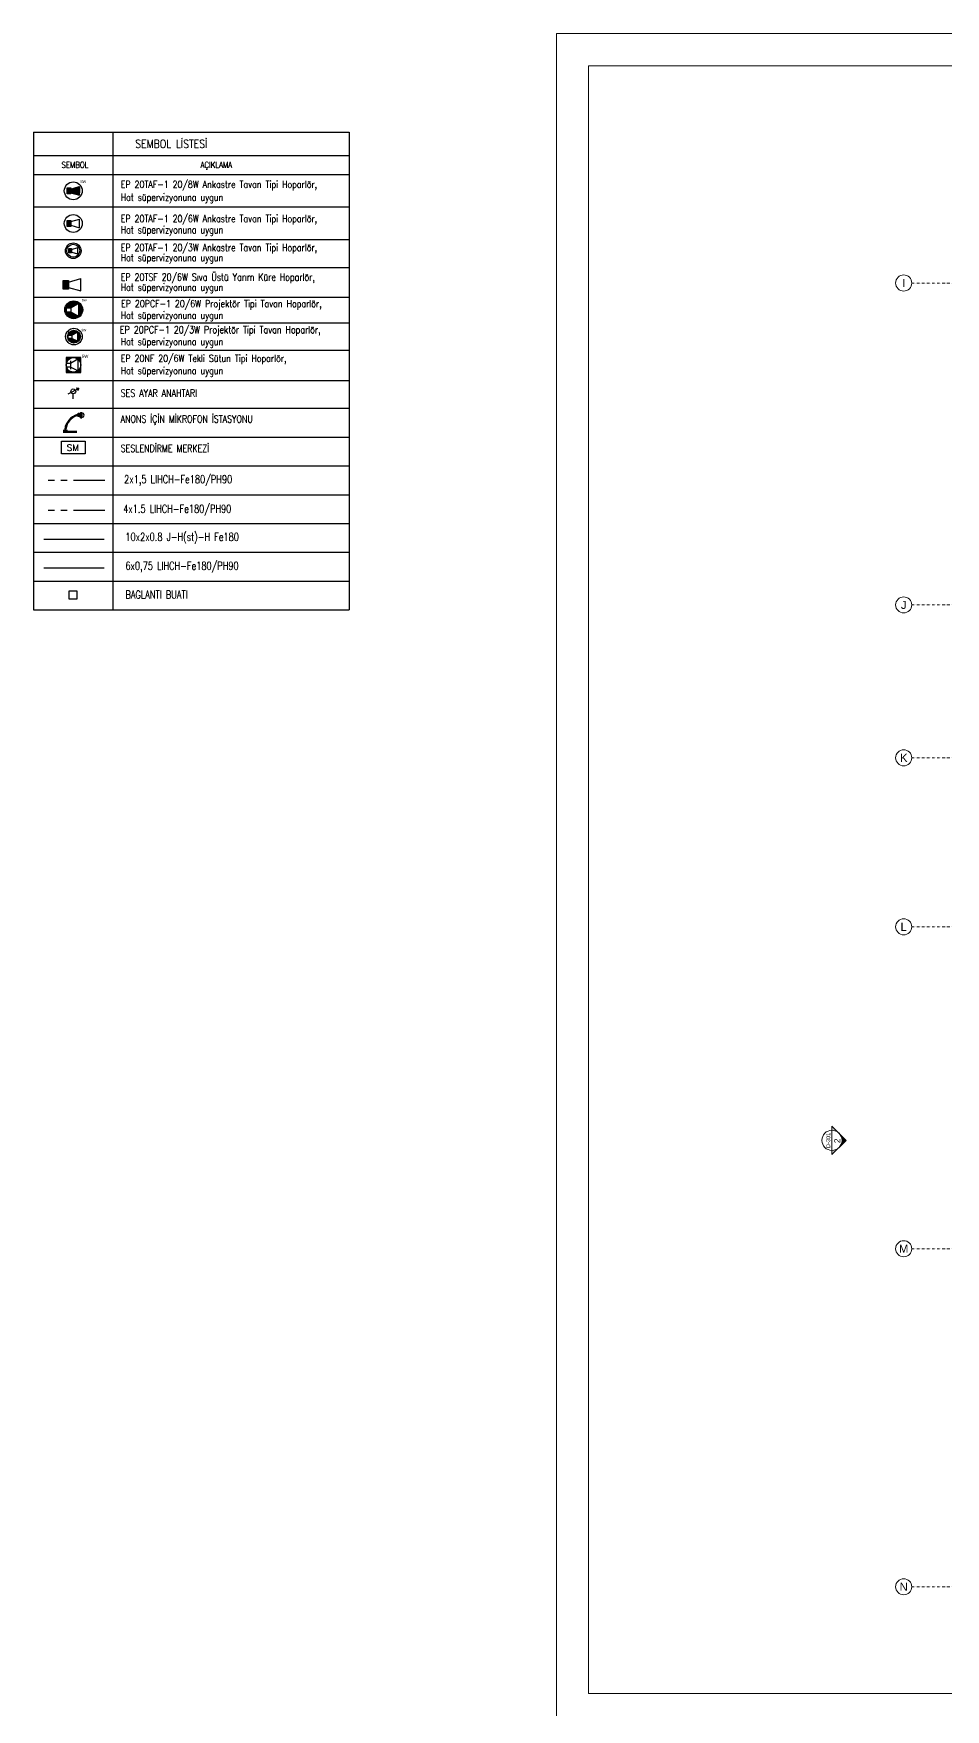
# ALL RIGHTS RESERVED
# Model space of a CAD drawing. Extents: x -1299 to 23780, y -3010 to 8106.
# Drawn here: x -1299 to 966, y 40 to 4205 of the extents above; entities that cross this region are included whole.
import ezdxf
from ezdxf.enums import TextEntityAlignment as Align

# ---------------------------------------------------------------- set-up
doc = ezdxf.new("R2010")
doc.units = 0
doc.header["$LTSCALE"] = 25
doc.header["$MEASUREMENT"] = 0
doc.linetypes.add('DASHDOT2', pattern=[0.5, 0.25, -0.125, 0, -0.125])
doc.linetypes.add('PHANTOM2', pattern=[1.25, 0.625, -0.125, 0.125, -0.125, 0.125, -0.125])
doc.layers.get('0').update_dxf_attribs({"color": 9, "lineweight": 9})
for name, color, linetype, lineweight in [('10', 9, 'Continuous', 9), ('21', 9, 'Continuous', 9), ('24', 9, 'DASHDOT2', 9), ('40A', 9, 'Continuous', 9), ('E-3W ACİL ANONS İÇİN HOPARLÖR (GÖMME) (YANGINA DAYANIKLI)', 7, 'Continuous', 30), ('E-6W ACİL ANONS İÇİN HOPARLÖR (GÖMME) (YANGINA DAYANIKLI)', 7, 'Continuous', 30), ('E-6W ACİL ANONS İÇİN HOPARLÖR (SIVAÜSTÜ) (YANGINA DAYANIKLI)', 7, 'Continuous', 30), ('E-KABLO', 7, 'Continuous', 30), ('E-MESH TAVAN', 1, 'Continuous', 30), ('E-MİKROFON', 7, 'Continuous', 30), ('E-SES AYAR ANAHTARI', 7, 'Continuous', 30), ('E-SESLENDİRME MERKEZİ (MÜZİK YAYINI) (OTEL)', 7, 'Continuous', 30), ('E-YAZI', 7, 'Continuous', 30), ('Seslendirme', 7, 'Continuous', 30)]:
    doc.layers.add(name, color=color, linetype=linetype, lineweight=lineweight)
doc.styles.add('Arial', font='arial.ttf', dxfattribs={"height": 2.5})
doc.styles.add('E-YAZI', font='txttw.shx')
doc.styles.add('ILGAZ', font='txttw.shx')
doc.styles.add('MuuM_TEXT-STANDART', font='ARIALN.TTF')

# ---------------------------------------------------------------- blocks, each defined once
blk = doc.blocks.new('0_exteriorelevation1')
h = blk.add_hatch(color=256)
edge = h.paths.add_edge_path()
edge.add_arc((0, 0), 5, 135, 180)
edge.add_line((-5, 0), (-7.07, 0))
edge.add_line((-7.07, 0), (-3.54, 3.54))
edge = h.paths.add_edge_path()
edge.add_line((5, 0), (7.07, 0))
edge.add_line((7.07, 0), (3.54, 3.54))
edge.add_arc((0, 0), 5, 0, 45, ccw=False)
h = blk.add_hatch(color=256)
h.dxf.hatch_style = 1
h.paths.add_polyline_path([(0, 7.07), (-3.54, 3.54, -0.414214), (3.54, 3.54)])
blk.add_lwpolyline([(7.07, 0), (0, 7.07), (-7.07, 0), (7.07, 0)])
blk.add_lwpolyline([(7.07, 0), (0, 7.07), (-7.07, 0), (7.07, 0)])
blk.add_circle((0, 0), 5)
at = {"style": 'Arial'}
blk.add_attdef('KESITADI', text='', height=3, dxfattribs=at).set_placement((0, 0), align=Align.BOTTOM_CENTER)
blk.add_attdef('PAFTAADI', text='', height=2, dxfattribs=at).set_placement((0, -0.5), align=Align.TOP_CENTER)
blk = doc.blocks.new('0_aks')
at = {"linetype": 'Continuous'}
blk.add_circle((0, 0), 2, dxfattribs=at)
at = {"style": 'Arial'}
blk.add_attdef('AKS', text='', height=2, dxfattribs=at).set_placement((0, 0), align=Align.MIDDLE_CENTER)
blk = doc.blocks.new('P-AKS_AUDI')
at = {"layer": '24'}
for points in [[(-3500, 800), (-3500, 1250)], [(-2800, 800), (-2800, 1250)], [(-2100, 800), (-2100, 1250)], [(-1400, 800), (-1400, 1250)], [(-700, 800), (-700, 1250)], [(0, 800), (0, 1250)], [(-3840, 800), (-3500, 800)], [(0, 800), (360, 800)], [(-3840, 0), (-3500, 0)], [(0, 0), (360, 0)], [(-3840, -380), (-3500, -380)], [(0, -380), (360, -380)], [(-3840, -800), (-3500, -800)], [(0, -800), (360, -800)], [(-3840, -1600), (-3500, -1600)], [(0, -1600), (360, -1600)], [(-3840, -2440), (-3500, -2440)], [(-3500, -2590), (-3500, -2440)], [(-2800, -2590), (-2800, -2440)], [(-2100, -2590), (-2100, -2440)], [(-1400, -2590), (-1400, -2440)], [(-700, -2590), (-700, -2440)], [(0, -2590), (0, -2440)], [(0, -2440), (360, -2440)]]:
    blk.add_lwpolyline(points, dxfattribs=at)
at = {"layer": '24', "xscale": 10, "yscale": 10, "zscale": 10}
for p, values in [((-3500, 1270), {'AKS': '14'}), ((-2800, 1270), {'AKS': '15'}), ((-2100, 1270), {'AKS': '16'}), ((-1400, 1270), {'AKS': '17'}), ((-700, 1270), {'AKS': '18'}), ((0, 1270), {'AKS': '19'}), ((-3860, 800), {'AKS': 'I'}), ((380, 800), {'AKS': 'I'}), ((-3860, 0), {'AKS': 'J'}), ((380, 0), {'AKS': 'J'}), ((-3860, -380), {'AKS': 'K'}), ((380, -380), {'AKS': 'K'}), ((-3860, -800), {'AKS': 'L'}), ((380, -800), {'AKS': 'L'}), ((-3860, -1600), {'AKS': 'M'}), ((380, -1600), {'AKS': 'M'}), ((-3860, -2440), {'AKS': 'N'}), ((380, -2440), {'AKS': 'N'}), ((-3500, -2610), {'AKS': '14'}), ((-2800, -2610), {'AKS': '15'}), ((-2100, -2610), {'AKS': '16'}), ((-1400, -2610), {'AKS': '17'}), ((-700, -2610), {'AKS': '18'}), ((0, -2610), {'AKS': '19'})]:
    blk.add_blockref('0_aks', p, dxfattribs=at).add_auto_attribs(values)
blk = doc.blocks.new('p-zemin kat')
at = {"layer": '24'}
blk.add_blockref('P-AKS_AUDI', (4722.5, 2785), dxfattribs=at)
blk = doc.blocks.new('100_3W ACİL ANONS İÇİN HOPARLÖR (GÖMME) (YANGINA DAYANIKLI)')
at = {"layer": 'E-3W ACİL ANONS İÇİN HOPARLÖR (GÖMME) (YANGINA DAYANIKLI)', "color": 4}
for p, q in [((-1.58, -0.79), (-1.58, 0.79)), ((-1.58, 0.79), (-0.63, 0.79)), ((-0.63, 0.47), (1.58, 1.11)), ((-0.63, 0.79), (-0.63, -0.79)), ((1.58, -1.11), (1.58, 1.11)), ((-0.63, -0.79), (-1.58, -0.79)), ((-0.63, -0.47), (1.58, -1.11))]:
    blk.add_line(p, q, dxfattribs=at)
at = {"layer": 'E-3W ACİL ANONS İÇİN HOPARLÖR (GÖMME) (YANGINA DAYANIKLI)', "color": 3}
for radius in [2.8, 2.3]:
    blk.add_circle((0, 0), radius, dxfattribs=at)
at = {"layer": 'E-3W ACİL ANONS İÇİN HOPARLÖR (GÖMME) (YANGINA DAYANIKLI)', "color": 4}
blk.add_solid([(-1.58, 0.79), (-0.63, 0.79), (-1.58, -0.79), (-0.63, -0.79)], dxfattribs=at)
blk = doc.blocks.new('100_SES AYAR ANAHTARI')
at = {"layer": 'E-SES AYAR ANAHTARI', "color": 4}
for p, q in [((1.78, 3.25), (-1.69, 1.43)), ((0, 0), (0, 1.56)), ((1.78, 3.25), (0.92, 3.28)), ((1.78, 3.25), (1.31, 2.53))]:
    blk.add_line(p, q, dxfattribs=at)
blk.add_circle((0, 2.32), 0.756, dxfattribs=at)
blk = doc.blocks.new('100_SESLENDİRME MERKEZİ (MÜZİK YAYINI) (OTEL)')
at = {"layer": 'E-SESLENDİRME MERKEZİ (MÜZİK YAYINI) (OTEL)', "color": 4}
blk.add_lwpolyline([(-2.97, 3.24), (2.97, 3.24), (2.97, 0), (-2.97, 0)], close=True, dxfattribs=at)
at = {"layer": 'E-SESLENDİRME MERKEZİ (MÜZİK YAYINI) (OTEL)', "color": 3, "style": 'E-YAZI'}
blk.add_text('SM', height=1.6, dxfattribs=at).set_placement((-1.62, 0.77))
blk = doc.blocks.new('10_MİKROFON')
at = {"layer": 'E-MİKROFON', "color": 3, "linetype": 'Continuous'}
for p, q in [((294, 537), (258, 537)), ((258, 537), (258, 442)), ((276, 537), (276, 442)), ((294, 537), (331, 553)), ((294, 537), (294, 442)), ((331, 571), (367, 571)), ((331, 571), (331, 408)), ((367, 571), (367, 408)), ((258, 518), (222, 518)), ((222, 518), (222, 460)), ((258, 460), (222, 460)), ((294, 442), (258, 442)), ((294, 442), (331, 426)), ((331, 408), (367, 408))]:
    blk.add_line(p, q, dxfattribs=at)
for centre, radius, start, end in [((367, 489), 72.6, 270, 90), ((396, -29), 566, 107.9317, 171.5065), ((396, -29), 530, 109.2064, 170.9199)]:
    blk.add_arc(centre, radius, start, end, dxfattribs=at)
for points in [[(-73, 36), (-218, 36), (-73, 0), (-218, 0)], [(218, 0), (-218, 0), (218, -73), (-218, -73)], [(-109, 54), (-109, 36), (-181, 54), (-181, 36)]]:
    blk.add_solid(points, dxfattribs=at)
blk = doc.blocks.new('100_6W ACİL ANONS İÇİN HOPARLÖR (SIVAÜSTÜ) (YANGINA DAYANIKLI)')
at = {"layer": 'E-6W ACİL ANONS İÇİN HOPARLÖR (SIVAÜSTÜ) (YANGINA DAYANIKLI)'}
blk.add_hatch(color=4, dxfattribs=at).paths.add_polyline_path([(0, 1.1), (1.32, 1.1), (1.32, -1.1), (0, -1.1)])
at = {"layer": 'E-6W ACİL ANONS İÇİN HOPARLÖR (SIVAÜSTÜ) (YANGINA DAYANIKLI)', "color": 4}
for p, q in [((0, -1.1), (0, 1.1)), ((0, 1.1), (1.32, 1.1)), ((1.32, 0.66), (4.39, 1.54)), ((1.32, 1.1), (1.32, -1.1)), ((4.39, -1.54), (4.39, 1.54)), ((1.32, -1.1), (0, -1.1)), ((1.32, -0.66), (4.39, -1.54))]:
    blk.add_line(p, q, dxfattribs=at)
blk = doc.blocks.new('ep20n')
at = {"layer": 'Seslendirme'}
h = blk.add_hatch(color=3, dxfattribs=at)
h.paths.add_polyline_path([(59.4, -30.4), (59.4, 0, -1), (0, 0), (0, -30.4)])
h.paths.add_polyline_path([(0, 30.4), (0, 0, -1), (59.4, 0), (59.4, 30.4)])
at = {"layer": 'Seslendirme', "color": 3}
for p, q in [((59.4, 30.4), (0, 30.4)), ((0, 30.4), (0, -30.4)), ((1.8, -9.1), (1.8, 6.9)), ((1.8, 6.9), (17.8, 6.9)), ((17.8, 6.9), (47, 24)), ((17.8, 16), (17.8, -17.3)), ((47, 24, 943.8), (47, -23.5, 943.8)), ((59.4, -30.4), (59.4, 30.4)), ((0, -30.4), (59.4, -30.4)), ((17.8, -9.1), (1.8, -9.1)), ((47, -23.5), (17.8, -9.1))]:
    blk.add_line(p, q, dxfattribs=at)
blk.add_circle((29.7, 0), 29.7, dxfattribs=at)
at = {"color": 3, "insert": (62.9, 41.5), "char_height": 13, "attachment_point": 1, "style": 'Arial'}
blk.add_mtext_dynamic_manual_height_columns('6W', width=11.178, gutter_width=12.5, heights=[0], dxfattribs=at)
blk = doc.blocks.new('100_6W ACİL ANONS İÇİN HOPARLÖR (GÖMME) (YANGINA DAYANIKLI)')
at = {"layer": 'E-6W ACİL ANONS İÇİN HOPARLÖR (GÖMME) (YANGINA DAYANIKLI)', "color": 4}
for p, q in [((-2.19, -1.1), (-2.19, 1.1)), ((-2.19, 1.1), (-0.88, 1.1)), ((-0.88, 0.66), (2.19, 1.54)), ((-0.88, 1.1), (-0.88, -1.1)), ((2.19, -1.54), (2.19, 1.54)), ((-0.88, -1.1), (-2.19, -1.1)), ((-0.88, -0.66), (2.19, -1.54))]:
    blk.add_line(p, q, dxfattribs=at)
at = {"layer": 'E-6W ACİL ANONS İÇİN HOPARLÖR (GÖMME) (YANGINA DAYANIKLI)', "color": 3}
blk.add_circle((0, 0), 3.19, dxfattribs=at)
at = {"layer": 'E-6W ACİL ANONS İÇİN HOPARLÖR (GÖMME) (YANGINA DAYANIKLI)', "color": 4}
blk.add_solid([(-2.19, 1.1), (-0.88, 1.1), (-2.19, -1.1), (-0.88, -1.1)], dxfattribs=at)
blk = doc.blocks.new('100_8W ACİL ANONS İÇİN HOPARLÖR (GÖMME) (YANGINA DAYANIKLI)')
at = {"layer": 'E-6W ACİL ANONS İÇİN HOPARLÖR (GÖMME) (YANGINA DAYANIKLI)', "linetype": 'PHANTOM2'}
h = blk.add_hatch(color=4, dxfattribs=at)
h.dxf.hatch_style = 1
h.paths.add_polyline_path([(-2515.1, 4571.6), (-2493.7, 4577.7), (-2493.7, 4556.3), (-2515.1, 4562.4)])
h.paths.add_polyline_path([(-2493.7, 4556.3), (-2515.1, 4562.4)], flags=17)
at = {"layer": 'E-6W ACİL ANONS İÇİN HOPARLÖR (GÖMME) (YANGINA DAYANIKLI)', "color": 4}
for p, q in [((-2524.3, 4559.4), (-2524.3, 4574.7)), ((-2524.3, 4574.7), (-2515.1, 4574.7)), ((-2515.1, 4559.4), (-2524.3, 4559.4)), ((-2515.1, 4571.6), (-2493.7, 4577.7)), ((-2515.1, 4574.7), (-2515.1, 4559.4)), ((-2515.1, 4562.4), (-2493.7, 4556.3)), ((-2493.7, 4556.3), (-2493.7, 4577.7))]:
    blk.add_line(p, q, dxfattribs=at)
at = {"layer": 'E-6W ACİL ANONS İÇİN HOPARLÖR (GÖMME) (YANGINA DAYANIKLI)', "color": 4, "linetype": 'PHANTOM2'}
for p, q in [((-2515.1, 4571.6), (-2493.7, 4577.7)), ((-2515.1, 4571.6), (-2515.1, 4562.4)), ((-2515.1, 4562.4), (-2515.1, 4571.6)), ((-2493.7, 4556.3), (-2515.1, 4562.4)), ((-2493.7, 4577.7), (-2493.7, 4556.3))]:
    blk.add_line(p, q, dxfattribs=at)
at = {"layer": 'E-6W ACİL ANONS İÇİN HOPARLÖR (GÖMME) (YANGINA DAYANIKLI)', "color": 3}
blk.add_circle((-2509, 4567), 22.2, dxfattribs=at)
at = {"layer": 'E-6W ACİL ANONS İÇİN HOPARLÖR (GÖMME) (YANGINA DAYANIKLI)', "color": 4}
blk.add_solid([(-2524.3, 4574.7), (-2515.1, 4574.7), (-2524.3, 4559.4), (-2515.1, 4559.4)], dxfattribs=at)
at = {"layer": 'E-6W ACİL ANONS İÇİN HOPARLÖR (GÖMME) (YANGINA DAYANIKLI)', "color": 3, "insert": (-2491.1, 4593.5), "char_height": 6.96, "attachment_point": 1, "style": 'MuuM_TEXT-STANDART'}
blk.add_mtext_dynamic_manual_height_columns('8W', width=2.084, gutter_width=150, heights=[0], dxfattribs=at)
blk = doc.blocks.new('100_3W ACİL ANONS İÇİN HOPARLÖR (SARKIT) (YANGINA DAYANIKLI)')
at = {"layer": 'Seslendirme'}
h = blk.add_hatch(color=3, dxfattribs=at)
h.paths.add_polyline_path([(-5215.7, 3851.7, 1), (-5183.7, 3851.7, 1)])
h.paths.add_polyline_path([(-5191.1, 3863.1), (-5191.1, 3840.4), (-5205.1, 3847.3), (-5212.8, 3847.3), (-5212.8, 3855), (-5205.1, 3855)], flags=16)
at = {"layer": 'E-YAZI', "color": 3, "linetype": 'Continuous', "ltscale": 100}
blk.add_circle((-5199.7, 3851.7, 0), 20.7, dxfattribs=at)
at = {"layer": 'Seslendirme', "color": 3}
for p, q in [((-5212.8, 3855, 0), (-5205.1, 3855, 0)), ((-5205.1, 3847.3, 0), (-5212.8, 3847.3, 0)), ((-5205.1, 3855, 0), (-5191.1, 3863.1, 0)), ((-5205.1, 3859.3, 0), (-5205.1, 3843.3, 0)), ((-5191.1, 3840.4, 0), (-5205.1, 3847.3, 0)), ((-5191.1, 3863.1, 452.5), (-5191.1, 3840.4, 452.5))]:
    blk.add_line(p, q, dxfattribs=at)
blk.add_circle((-5199.7, 3851.7, 0), 16, dxfattribs=at)
at = {"color": 3, "insert": (-5181.6, 3871.1, 0), "char_height": 6.03, "attachment_point": 1, "style": 'Arial'}
blk.add_mtext_dynamic_manual_height_columns('3W', width=27.142, gutter_width=12.5, heights=[0], dxfattribs=at)
blk = doc.blocks.new('100_6W ACİL ANONS İÇİN HOPARLÖR (SARKIT) (YANGINA DAYANIKLI)')
at = {"layer": 'Seslendirme'}
h = blk.add_hatch(color=3, dxfattribs=at)
h.paths.add_polyline_path([(-22.2, 0, 1), (22.2, 0, 1)])
h.paths.add_polyline_path([(12, 15.9), (12, -15.7), (-7.5, -6.1), (-18.2, -6.1), (-18.2, 4.5), (-7.5, 4.5)], flags=16)
at = {"layer": 'Seslendirme', "color": 3}
for p, q in [((-18.2, 4.5), (-7.5, 4.5)), ((-18.2, -6.1), (-18.2, 4.5)), ((-7.5, 4.5), (12, 15.9)), ((-7.5, 10.6), (-7.5, -11.6)), ((12, 15.9, 628.7), (12, -15.7, 628.7)), ((-7.5, -6.1), (-18.2, -6.1)), ((12, -15.7), (-7.5, -6.1))]:
    blk.add_line(p, q, dxfattribs=at)
blk.add_circle((0, 0), 22.2, dxfattribs=at)
at = {"color": 3, "insert": (19.7, 27), "char_height": 6.03, "attachment_point": 1, "style": 'Arial'}
blk.add_mtext_dynamic_manual_height_columns('6W', width=27.142, gutter_width=12.5, heights=[0], dxfattribs=at)

msp = doc.modelspace()

# ---------------------------------------------------------------- linework, layer by layer
at = {"layer": '40A'}
for points in [[(5945, 4205), (0, 4205), (0, 0), (5945, 0)], [(5405.1, 80), (80, 80), (80, 4125), (5405.1, 4125)]]:
    msp.add_lwpolyline(points, close=True, dxfattribs=at)
at = {"layer": 'E-KABLO', "color": 5, "linetype": 'PHANTOM2', "ltscale": 5}
msp.add_line((-1121.4, 3094.3), (-1273.4, 3094.3), dxfattribs=at)
at = {"layer": 'E-KABLO', "color": 6, "linetype": 'PHANTOM2', "ltscale": 5}
msp.add_line((-1121.4, 3019.7), (-1273.4, 3019.7), dxfattribs=at)
at = {"layer": 'E-KABLO', "color": 4, "linetype": 'PHANTOM2', "ltscale": 10}
msp.add_line((-1273.4, 2948.8), (-1123.4, 2948.8), dxfattribs=at)
at = {"layer": 'E-KABLO', "color": 3, "linetype": 'PHANTOM2', "ltscale": 10}
msp.add_line((-1273.4, 2877.2), (-1123.4, 2877.2), dxfattribs=at)
at = {"layer": 'E-YAZI', "color": 4}
for p, q in [((-1298.7, 3960.2), (-1298.7, 2772.5)), ((-1298.7, 3960.2), (-514.5, 3960.2)), ((-514.5, 3960.2), (-514.5, 2772.5)), ((-1298.7, 3901.6), (-514.5, 3901.6)), ((-1298.7, 3855), (-514.5, 3855))]:
    msp.add_line(p, q, dxfattribs=at)
at = {"layer": 'E-YAZI', "color": 7}
for p, q in [((-1101.4, 3960.2), (-1101.4, 2772.5)), ((-1298.7, 3550.2), (-514.5, 3550.2)), ((-1298.7, 3486.4), (-514.5, 3486.4)), ((-1298.7, 3418.1), (-514.5, 3418.1)), ((-1298.7, 3342.8), (-514.5, 3342.8))]:
    msp.add_line(p, q, dxfattribs=at)
at = {"layer": 'E-YAZI', "color": 7, "linetype": 'Continuous'}
for p, q in [((-1298.7, 3855), (-514.5, 3855)), ((-1298.7, 3774), (-514.5, 3774)), ((-1298.7, 3693), (-514.5, 3693)), ((-1298.7, 3623.5), (-514.5, 3623.5)), ((-1298.7, 3273.7), (-514.5, 3273.7)), ((-1298.7, 3202.1), (-514.5, 3202.1)), ((-1298.7, 3130.5), (-514.5, 3130.5)), ((-1298.7, 3058.9), (-514.5, 3058.9)), ((-1298.7, 2987.3), (-514.5, 2987.3)), ((-1298.7, 2915.7), (-514.5, 2915.7)), ((-1298.7, 2844.1), (-514.5, 2844.1))]:
    msp.add_line(p, q, dxfattribs=at)
at = {"layer": 'E-YAZI', "color": 4, "linetype": 'Continuous'}
msp.add_line((-1298.7, 2772.5), (-514.5, 2772.5), dxfattribs=at)
at = {"layer": 'E-YAZI', "color": 4}
msp.add_lwpolyline([(-1298.7, 3960.2), (-523.8, 3960.2)], dxfattribs=at)
at = {"layer": 'E-YAZI', "color": 3, "linetype": 'Continuous', "ltscale": 100, "elevation": 0}
msp.add_lwpolyline([(-1211.1, 2800.1), (-1190.7, 2800.1), (-1190.7, 2818.9), (-1211.1, 2818.9)], close=True, dxfattribs=at)
at = {"layer": 'Seslendirme', "color": 3}
msp.add_line((-1211.4, 3456.6, 0), (-1211.4, 3464.2, 0), dxfattribs=at)

# ---------------------------------------------------------------- block references
at = {"xscale": 0.6111059416221615, "yscale": 0.6111059416221615, "zscale": 0.6111059416221615}
msp.add_blockref('ep20n', (-1217.6, 3381.5, 0), dxfattribs=at)
at = {"layer": '10'}
msp.add_blockref('p-zemin kat', (0, 0), dxfattribs=at)
at = {"layer": '21'}
ref = msp.add_blockref('0_exteriorelevation1', (684.3, 1454.4), dxfattribs=dict(at, xscale=5, yscale=5, zscale=5, rotation=270))
ref.add_attrib('KESITADI', '2', dxfattribs={"layer": '0', "height": 15, "rotation": 90, "style": 'Arial'}).set_placement((709.5, 1453.2), align=Align.BOTTOM_CENTER)
ref.add_attrib('PAFTAADI', 'D-301', dxfattribs={"layer": '0', "height": 10, "rotation": 90, "style": 'Arial'}).set_placement((670, 1454.4), align=Align.TOP_CENTER)
at = {"layer": 'E-3W ACİL ANONS İÇİN HOPARLÖR (GÖMME) (YANGINA DAYANIKLI)', "xscale": 6.961111111111112, "yscale": 6.961111111111112, "zscale": 6.961111111111112}
msp.add_blockref('100_3W ACİL ANONS İÇİN HOPARLÖR (GÖMME) (YANGINA DAYANIKLI)', (-1200, 3665.1), dxfattribs=at)
at = {"layer": 'E-6W ACİL ANONS İÇİN HOPARLÖR (GÖMME) (YANGINA DAYANIKLI)', "color": 4, "linetype": 'PHANTOM2'}
msp.add_blockref('100_8W ACİL ANONS İÇİN HOPARLÖR (GÖMME) (YANGINA DAYANIKLI)', (1309, -753), dxfattribs=at)
at = {"layer": 'E-6W ACİL ANONS İÇİN HOPARLÖR (GÖMME) (YANGINA DAYANIKLI)', "xscale": 6.961111111111112, "yscale": 6.961111111111112, "zscale": 6.961111111111112}
msp.add_blockref('100_6W ACİL ANONS İÇİN HOPARLÖR (GÖMME) (YANGINA DAYANIKLI)', (-1200, 3733), dxfattribs=at)
at = {"layer": 'E-6W ACİL ANONS İÇİN HOPARLÖR (SIVAÜSTÜ) (YANGINA DAYANIKLI)', "xscale": 9.944444444444445, "yscale": 9.944444444444445, "zscale": 9.944444444444445}
msp.add_blockref('100_6W ACİL ANONS İÇİN HOPARLÖR (SIVAÜSTÜ) (YANGINA DAYANIKLI)', (-1224.8, 3580.6), dxfattribs=at)
at = {"layer": 'E-MESH TAVAN', "color": 6, "linetype": 'PHANTOM2'}
for name, p in [('100_6W ACİL ANONS İÇİN HOPARLÖR (SARKIT) (YANGINA DAYANIKLI)', (-1198.8, 3518.5, 0)), ('100_3W ACİL ANONS İÇİN HOPARLÖR (SARKIT) (YANGINA DAYANIKLI)', (4001.4, -400))]:
    msp.add_blockref(name, p, dxfattribs=at)
at = {"layer": 'E-MİKROFON', "color": 6, "linetype": 'Continuous', "xscale": 0.07955555555555556, "yscale": 0.07955555555555556, "zscale": 0.07955555555555556}
msp.add_blockref('10_MİKROFON', (-1208.2, 3217.7), dxfattribs=at)
at = {"layer": 'E-SES AYAR ANAHTARI', "xscale": 7.955555555555556, "yscale": 7.955555555555556, "zscale": 7.955555555555556}
msp.add_blockref('100_SES AYAR ANAHTARI', (-1200, 3297.2), dxfattribs=at)
at = {"layer": 'E-SESLENDİRME MERKEZİ (MÜZİK YAYINI) (OTEL)', "xscale": 9.944444444444445, "yscale": 9.944444444444445, "zscale": 9.944444444444445}
msp.add_blockref('100_SESLENDİRME MERKEZİ (MÜZİK YAYINI) (OTEL)', (-1200, 3160.1), dxfattribs=at)

# ---------------------------------------------------------------- texts
at = {"layer": 'E-YAZI', "color": 4, "style": 'E-YAZI', "width": 0.85}
for s, height, p in [('SEMBOL LİSTESİ', 19.889, (-956.4, 3930.9)), ('SEMBOL', 14.92, (-1195.8, 3878.4)), ('AÇIKLAMA', 14.92, (-844.7, 3878.4))]:
    msp.add_text(s, height=height, dxfattribs=at).set_placement(p, align=Align.MIDDLE_CENTER)
at = {"layer": 'E-YAZI', "color": 3}
for s, height, style, width, p in [('EP 20TAF-1 20/8W Ankastre Tavan Tipi Hoparlör,', 17.9, 'E-YAZI', 0.8, (-1082.2, 3821.2)), ('Hat süpervizyonuna uygun', 17.9, 'E-YAZI', 0.8, (-1082.2, 3789.2)), ('EP 20TAF-1 20/6W Ankastre Tavan Tipi Hoparlör,', 17.9, 'E-YAZI', 0.8, (-1082.2, 3736.1)), ('Hat süpervizyonuna uygun', 17.9, 'E-YAZI', 0.8, (-1082.2, 3708.2)), ('EP 20TAF-1 20/3W Ankastre Tavan Tipi Hoparlör,', 17.9, 'E-YAZI', 0.8, (-1082.2, 3664.2)), ('Hat süpervizyonuna uygun', 17.9, 'E-YAZI', 0.8, (-1082.2, 3639.1)), ('EP 20TSF 20/6W Sıva Üstü Yarım Küre Hoparlör,', 17.9, 'E-YAZI', 0.8, (-1082.2, 3590.7)), ('Hat süpervizyonuna uygun', 17.9, 'E-YAZI', 0.8, (-1082.2, 3565.5)), ('EP 20PCF-1 20/6W Projektör Tipi Tavan Hoparlör,', 17.9, 'E-YAZI', 0.8, (-1081.4, 3524.6)), ('Hat süpervizyonuna uygun', 17.9, 'E-YAZI', 0.8, (-1082.2, 3496)), ('EP 20PCF-1 20/3W Projektör Tipi Tavan Hoparlör,', 17.9, 'E-YAZI', 0.8, (-1084, 3459.9)), ('Hat süpervizyonuna uygun', 17.9, 'E-YAZI', 0.8, (-1082.2, 3430.2)), ('EP 20NF 20/6W Tekli Sütun Tipi Hoparlör,', 17.9, 'E-YAZI', 0.8, (-1082.2, 3389)), ('Hat süpervizyonuna uygun', 17.9, 'E-YAZI', 0.8, (-1082.2, 3358.1)), ('SES AYAR ANAHTARI', 17.9, 'E-YAZI', 0.8, (-1082.2, 3302.3)), ('ANONS İÇİN MİKROFON İSTASYONU', 17.9, 'E-YAZI', 0.8, (-1082.4, 3237.9, 0)), ('SESLENDİRME MERKEZİ ', 17.9, 'E-YAZI', 0.8, (-1082.2, 3165)), ('2x1,5 LIHCH-Fe180/PH90', 19.889, 'ILGAZ', 0.75, (-1073.7, 3087.3, 0)), ('4x1.5 LIHCH-Fe180/PH90', 19.889, 'ILGAZ', 0.75, (-1075.9, 3013.9, 0)), ('10x2x0.8 J-H(st)-H Fe180', 19.889, 'ILGAZ', 0.75, (-1070.5, 2944.2, 0)), ('6x0,75 LIHCH-Fe180/PH90', 19.889, 'ILGAZ', 0.75, (-1070.5, 2872.3, 0)), ('BAGLANTI BUATI', 19.889, 'ILGAZ', 0.75, (-1070.5, 2800.6, 0))]:
    msp.add_text(s, height=height, dxfattribs=dict(at, style=style, width=width)).set_placement(p)

doc.saveas('drawing.dxf')
